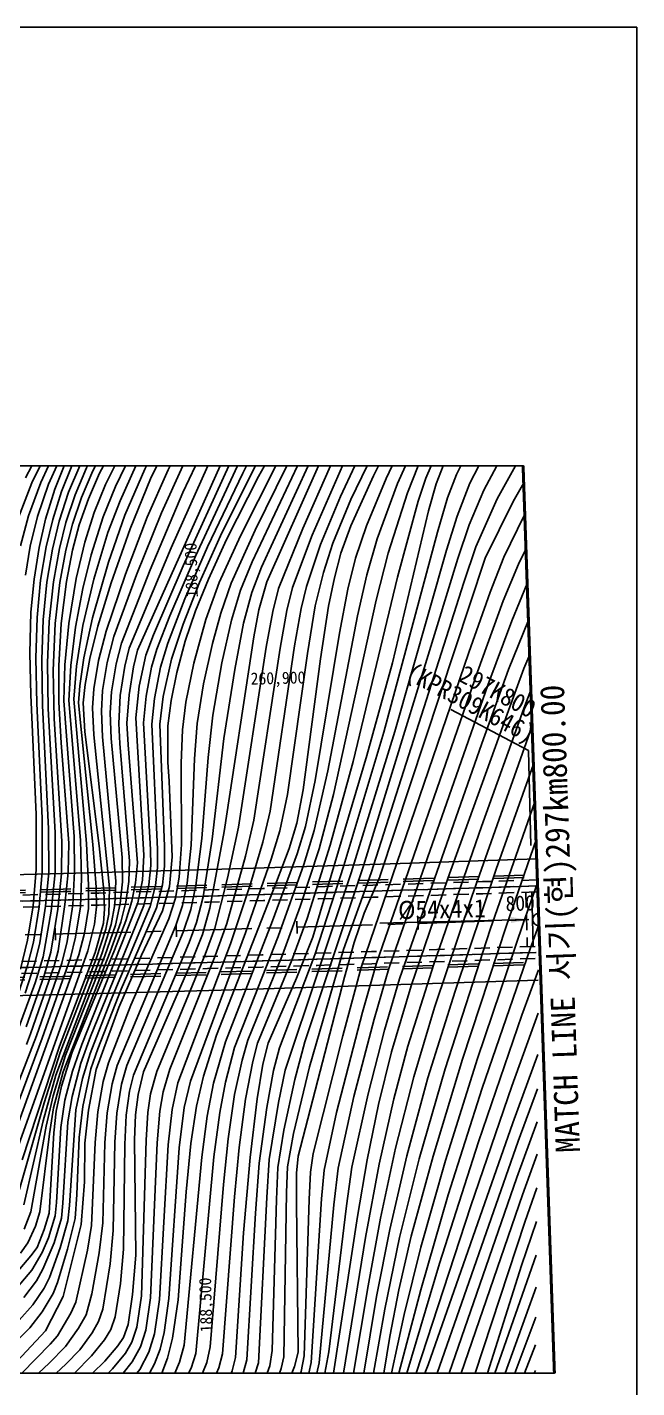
# Model space of a CAD drawing. Header units: millimetres. Extents: x 14950 to 15746, y 1103 to 1809.
# Drawn here: x 15645.1 to 15745.9, y 1394.2 to 1619.1 of the extents above; entities that cross this region are included whole.
import ezdxf
from ezdxf.enums import TextEntityAlignment as Align
from ezdxf.xclip import XClip

# ---------------------------------------------------------------- set-up
doc = ezdxf.new("R2010")
doc.units = ezdxf.units.MM
doc.header["$LTSCALE"] = 10
doc.header["$MEASUREMENT"] = 0
doc.header["$XCLIPFRAME"] = 2
for name, pattern in [('A-CENTR01', [2, 1.25, -0.25, 0.25, -0.25]), ('CENTER', [2, 1.25, -0.25, 0.25, -0.25]), ('DASHED', [0.75, 0.5, -0.25]), ('HIDDEN', [0.375, 0.25, -0.125])]:
    doc.linetypes.add(name, pattern=pattern)
for name, color, linetype in [('TN-MACL', 6, 'A-CENTR01'), ('TZ-BASE', 253, 'Continuous'), ('TZ-CABL', 4, 'Continuous')]:
    doc.layers.add(name, color=color, linetype=linetype)
doc.layers.add('TX-PAPR', color=2, linetype='Continuous', plot=False)
doc.styles.add('GR', font='GulimChe.ttf')
doc.styles.add('HANA', font='GulimChe.ttf')
doc.styles.get("Standard").update_dxf_attribs({"font": 'GulimChe.ttf'})
doc.styles.add('굴림체', font='GulimChe.ttf')
doc.linetypes.add('ZIGZAG', pattern='A,0.0001,-0.2,[131,ltypeshp.shx,S=0.2,R=0,X=-0.2,Y=0],-0.4,[131,ltypeshp.shx,S=0.2,R=180,X=0.2,Y=0],-0.2', length=0.8001)
doc.dimstyles.get("Standard").update_dxf_attribs({"dimtxt": 0.18, "dimasz": 0.18, "dimexe": 0.18, "dimexo": 0.0625, "dimgap": 0.09, "dimtad": 0, "dimtih": 1, "dimtoh": 1, "dimdec": 4, "dimzin": 0, "dimdsep": 46, "dimtxsty": 'Standard', "dimcen": 0.09, "dimadec": 0, "dimazin": 0, "dimtfac": 1, "dimtdec": 4, "dimtofl": 0, "dimtmove": 0, "dimatfit": 3, "dimfxl": 0, "dimtolj": 1, "dimtzin": 0, "dimarcsym": 0})

# ---------------------------------------------------------------- blocks, each defined once
blk = doc.blocks.new('JD-DGDG5SGS')
at = {"layer": 'TZ-BASE'}
for p, q in [((614.95, 72.98, 110.1), (620.71, 84.06, 110.1)), ((638.55, 74.34, 125.1), (643.12, 83.5, 125.1)), ((656.88, 85.42, 132.1), (650.9, 73.77, 132.1)), ((658.52, 85.39, 133.1), (652.93, 74.9, 133.1)), ((659.69, 84.55, 134.1), (653.51, 73.23, 134.1)), ((672.52, 73.32, 144.1), (678.02, 84.25, 144.1)), ((638.45, 81.74, 123.1), (634.68, 74.41, 123.1)), ((674.6, 72.88, 145.1), (679.34, 82.66, 145.1)), ((616.02, 72.14, 111.1), (619.49, 79.32, 111.1)), ((617.48, 72.23, 112.1), (620.62, 78.95, 112.1)), ((625.05, 74.63, 117.1), (627.81, 80.09, 117.1)), ((626.12, 74.14, 118.1), (628.96, 79.68, 118.1)), ((627.22, 73.75, 119.1), (629.99, 79.07, 119.1)), ((633.51, 44.49, 129.1), (649.35, 79.84, 129.1)), ((639.2, 80.08, 124.1), (635.63, 72.8, 124.1)), ((641.01, 70.56, 127.1), (645.76, 80.71, 127.1)), ((652.93, 64.35, 136.1), (660.29, 79.23, 136.1)), ((667.06, 69.91, 142.1), (671.37, 79.11, 142.1)), ((668.8, 69.43, 143.1), (673.84, 79.99, 143.1)), ((676.48, 72.04, 146.1), (679.89, 79.53, 146.1)), ((618.78, 71.97, 113.1), (621.48, 78.03, 113.1)), ((630.96, 77.51, 120.1), (628.21, 71.91, 120.1)), ((632.48, 77.03, 121.1), (629.84, 71.55, 121.1)), ((637.47, 67.22, 126.1), (641.92, 77.05, 126.1)), ((639.06, 61.4, 128.1), (646.18, 77.31, 128.1)), ((649.37, 76.65, 130.1), (641.06, 58.44, 130.1)), ((650.52, 63.4, 135.1), (657.88, 77.95, 135.1)), ((652.44, 59.13, 137.1), (660.7, 76.55, 137.1)), ((654.86, 55.83, 139.1), (664.95, 78.36, 139.1)), ((660.82, 64.62, 140.1), (666.12, 76.57, 140.1)), ((681.17, 72.95, 148.1), (683.35, 77.98, 148.1)), ((686.27, 73.57, 150.1), (688.75, 78.54, 150.1)), ((688.46, 72.09, 151.1), (691.23, 77.52, 151.1)), ((690.8, 70.97, 152.1), (694.35, 77.62, 152.1)), ((692.98, 69.52, 153.1), (697.66, 78.03, 153.1)), ((695.64, 69.09, 154.1), (700.26, 77.23, 154.1)), ((619.81, 71.1, 114.1), (621.73, 75.9, 114.1)), ((620.93, 70.76, 115.1), (622.88, 75.56, 115.1)), ((622.1, 70.6, 116.1), (624.07, 75.31, 116.1)), ((623.17, 70.19, 117.1), (625.05, 74.63, 117.1)), ((633.53, 75.64, 122.1), (630.6, 69.18, 122.1)), ((634.68, 74.41, 123.1), (631.4, 66.8, 123.1)), ((635.11, 66.47, 125.1), (638.55, 74.34, 125.1)), ((650.06, 75.02, 131.1), (643.06, 60.02, 131.1)), ((652.93, 74.9, 133.1), (647.23, 63.39, 133.1)), ((654, 58.25, 138.1), (662.35, 76.38, 138.1)), ((662.37, 63.54, 141.1), (667.39, 75.02, 141.1)), ((678.15, 70.53, 147.1), (680.21, 75.72, 147.1)), ((682.88, 72.01, 149.1), (684.3, 75.7, 149.1)), ((613.83, 66.44, 111.1), (616.02, 72.14, 111.1)), ((615.45, 66.7, 112.1), (617.48, 72.23, 112.1)), ((616.94, 66.62, 113.1), (618.78, 71.97, 113.1)), ((624.23, 69.74, 118.1), (626.12, 74.14, 118.1)), ((625.36, 69.51, 119.1), (627.22, 73.75, 119.1)), ((635.63, 72.8, 124.1), (632.26, 64.54, 124.1)), ((650.9, 73.77, 132.1), (645.07, 61.58, 132.1)), ((653.51, 73.23, 134.1), (648.2, 62.79, 134.1)), ((668.76, 65.04, 144.1), (672.52, 73.32, 144.1)), ((671.39, 65.07, 145.1), (674.6, 72.88, 145.1)), ((673.13, 62.9, 146.1), (676.48, 72.04, 146.1)), ((679.91, 69.13, 148.1), (681.17, 72.95, 148.1)), ((681.65, 67.52, 149.1), (682.88, 72.01, 149.1)), ((684.79, 69.66, 150.1), (686.27, 73.57, 150.1)), ((686.36, 66.68, 151.1), (688.46, 72.09, 151.1)), ((697.46, 66.79, 155.1), (700.42, 72.12, 155.1)), ((618.29, 66.14, 114.1), (619.81, 71.1, 114.1)), ((619.47, 66.13, 115.1), (620.93, 70.76, 115.1)), ((620.55, 65.82, 116.1), (622.1, 70.6, 116.1)), ((621.66, 65.63, 117.1), (623.17, 70.19, 117.1)), ((622.74, 65.32, 118.1), (624.23, 69.74, 118.1)), ((628.21, 71.91, 120.1), (626.32, 67.29, 120.1)), ((629.84, 71.55, 121.1), (627.8, 66.57, 121.1)), ((635.56, 57.79, 127.1), (641.01, 70.56, 127.1)), ((663.77, 61.99, 142.1), (667.06, 69.91, 142.1)), ((674.95, 60.54, 147.1), (678.15, 70.53, 147.1)), ((688.36, 65.2, 152.1), (690.8, 70.97, 152.1)), ((623.87, 65.25, 119.1), (625.36, 69.51, 119.1)), ((630.6, 69.18, 122.1), (628.61, 63.96, 122.1)), ((665.81, 62.19, 143.1), (668.8, 69.43, 143.1)), ((675.69, 42.41, 149.1), (681.65, 67.52, 149.1)), ((676.48, 56.58, 148.1), (679.91, 69.13, 148.1)), ((683.13, 63.99, 150.1), (684.79, 69.66, 150.1)), ((689.46, 61.57, 153.1), (692.98, 69.52, 153.1)), ((690.97, 59.72, 154.1), (695.64, 69.09, 154.1)), ((614.16, 61.77, 112.1), (615.45, 66.7, 112.1)), ((615.72, 61.7, 113.1), (616.94, 66.62, 113.1)), ((617.23, 61.49, 114.1), (618.29, 66.14, 114.1)), ((618.39, 61.59, 115.1), (619.47, 66.13, 115.1)), ((619.44, 61.23, 116.1), (620.55, 65.82, 116.1)), ((620.59, 61.33, 117.1), (621.66, 65.63, 117.1)), ((621.65, 61.04, 118.1), (622.74, 65.32, 118.1)), ((622.76, 61.05, 119.1), (623.87, 65.25, 119.1)), ((626.32, 67.29, 120.1), (624.76, 62.35, 120.1)), ((627.8, 66.57, 121.1), (625.81, 60.27, 121.1)), ((631.4, 66.8, 123.1), (628.67, 59.04, 123.1)), ((631.5, 57.08, 125.1), (635.11, 66.47, 125.1)), ((633.33, 56.97, 126.1), (637.47, 67.22, 126.1)), ((684.61, 61.01, 151.1), (686.36, 66.68, 151.1)), ((694.11, 59.86, 155.1), (697.46, 66.79, 155.1)), ((696.49, 58.74, 156.1), (700.2, 66.35, 156.1)), ((628.61, 63.96, 122.1), (626.28, 56.25, 122.1)), ((632.26, 64.54, 124.1), (629.12, 55.66, 124.1)), ((647.23, 63.39, 133.1), (643.74, 55.7, 133.1)), ((647.01, 55.67, 135.1), (650.52, 63.4, 135.1)), ((648.99, 55.6, 136.1), (652.93, 64.35, 136.1)), ((656.82, 54.7, 140.1), (660.82, 64.62, 140.1)), ((659.14, 54.89, 141.1), (662.37, 63.54, 141.1)), ((667.13, 60.53, 144.1), (668.76, 65.04, 144.1)), ((669.56, 59.73, 145.1), (671.39, 65.07, 145.1)), ((674.25, 30.97, 150.1), (683.13, 63.99, 150.1)), ((686.49, 59.65, 152.1), (688.36, 65.2, 152.1)), ((614.96, 56.92, 113.1), (615.72, 61.7, 113.1)), ((616.39, 56.24, 114.1), (617.23, 61.49, 114.1)), ((617.47, 56.06, 115.1), (618.39, 61.59, 115.1)), ((618.51, 55.77, 116.1), (619.44, 61.23, 116.1)), ((619.6, 55.83, 117.1), (620.59, 61.33, 117.1)), ((620.66, 55.69, 118.1), (621.65, 61.04, 118.1)), ((621.75, 55.86, 119.1), (622.76, 61.05, 119.1)), ((624.76, 62.35, 120.1), (623.32, 56.33, 120.1)), ((632.12, 44.84, 128.1), (639.06, 61.4, 128.1)), ((645.07, 61.58, 132.1), (641.32, 53, 132.1)), ((648.2, 62.79, 134.1), (645.21, 56.27, 134.1)), ((661.42, 55.01, 142.1), (663.77, 61.99, 142.1)), ((664.26, 57.32, 143.1), (665.81, 62.19, 143.1)), ((671.4, 56.95, 146.1), (673.13, 62.9, 146.1)), ((676.06, 31.04, 151.1), (684.61, 61.01, 151.1)), ((687.49, 55.72, 153.1), (689.46, 61.57, 153.1)), ((625.81, 60.27, 121.1), (624.43, 54.69, 121.1)), ((628.67, 59.04, 123.1), (626.04, 49.86, 123.1)), ((643.06, 60.02, 131.1), (638.84, 50.17, 131.1)), ((650.55, 54.4, 137.1), (652.44, 59.13, 137.1)), ((666.05, 56.49, 144.1), (667.13, 60.53, 144.1)), ((668.26, 54.61, 145.1), (669.56, 59.73, 145.1)), ((670.87, 8.84, 152.1), (686.49, 59.65, 152.1)), ((672.99, 52.76, 147.1), (674.95, 60.54, 147.1)), ((673.59, 7.11, 154.1), (690.97, 59.72, 154.1)), ((691.81, 54.1, 155.1), (694.11, 59.86, 155.1)), ((693.99, 52.69, 156.1), (696.49, 58.74, 156.1)), ((615.87, 50.81, 114.1), (616.39, 56.24, 114.1)), ((623.32, 56.33, 120.1), (622.11, 48.92, 120.1)), ((626.28, 56.25, 122.1), (624.47, 48.56, 122.1)), ((628.29, 47.64, 125.1), (631.5, 57.08, 125.1)), ((629.6, 46.78, 126.1), (633.33, 56.97, 126.1)), ((630.82, 45.65, 127.1), (635.56, 57.79, 127.1)), ((641.06, 58.44, 130.1), (636.13, 47.03, 130.1)), ((645.21, 56.27, 134.1), (643.09, 50.99, 134.1)), ((652.42, 54.06, 138.1), (654, 58.25, 138.1)), ((662.9, 51.81, 143.1), (664.26, 57.32, 143.1)), ((665.11, 51.79, 144.1), (666.05, 56.49, 144.1)), ((669.15, 26.12, 148.1), (676.48, 56.58, 148.1)), ((669.9, 50.19, 146.1), (671.4, 56.95, 146.1)), ((616.88, 49.91, 115.1), (617.47, 56.06, 115.1)), ((617.89, 49.54, 116.1), (618.51, 55.77, 116.1)), ((618.9, 49.27, 117.1), (619.6, 55.83, 117.1)), ((619.9, 48.91, 118.1), (620.66, 55.69, 118.1)), ((620.89, 48.91, 119.1), (621.75, 55.86, 119.1)), ((624.43, 54.69, 121.1), (623.22, 48.32, 121.1)), ((629.12, 55.66, 124.1), (626.91, 48.48, 124.1)), ((643.74, 55.7, 133.1), (641.03, 48.79, 133.1)), ((644.82, 49.6, 135.1), (647.01, 55.67, 135.1)), ((647.27, 50.61, 136.1), (648.99, 55.6, 136.1)), ((649.06, 49.46, 137.1), (650.55, 54.4, 137.1)), ((651.05, 48.95, 138.1), (652.42, 54.06, 138.1)), ((653.55, 51.19, 139.1), (654.86, 55.83, 139.1)), ((655.87, 50.92, 140.1), (656.82, 54.7, 140.1)), ((658.19, 51.04, 141.1), (659.14, 54.89, 141.1)), ((660.56, 51.42, 142.1), (661.42, 55.01, 142.1)), ((666.88, 47.3, 145.1), (668.26, 54.61, 145.1)), ((672.13, 7.7, 153.1), (687.49, 55.72, 153.1)), ((688.32, 44.12, 155.1), (691.81, 54.1, 155.1)), ((695.39, 49.35, 157.1), (698.23, 56.21, 157.1)), ((641.32, 53, 132.1), (638.51, 45.64, 132.1)), ((661.59, 43.94, 143.1), (662.9, 51.81, 143.1)), ((663.77, 43.09, 144.1), (665.11, 51.79, 144.1)), ((665.92, 20.63, 147.1), (672.99, 52.76, 147.1)), ((689.71, 40.91, 156.1), (693.99, 52.69, 156.1)), ((615.67, 44.04, 114.1), (615.87, 50.81, 114.1)), ((616.68, 43.19, 115.1), (616.88, 49.91, 115.1)), ((617.65, 42.96, 116.1), (617.89, 49.54, 116.1)), ((626.04, 49.86, 123.1), (624.61, 43.23, 123.1)), ((638.84, 50.17, 131.1), (636.69, 44.66, 131.1)), ((643.09, 50.99, 134.1), (641.4, 45.98, 134.1)), ((642.8, 42.38, 135.1), (644.82, 49.6, 135.1)), ((645.9, 45.6, 136.1), (647.27, 50.61, 136.1)), ((652.71, 46.73, 139.1), (653.55, 51.19, 139.1)), ((654.77, 44.99, 140.1), (655.87, 50.92, 140.1)), ((657.07, 44.82, 141.1), (658.19, 51.04, 141.1)), ((659.46, 45.24, 142.1), (660.56, 51.42, 142.1)), ((664.99, 24.56, 146.1), (669.9, 50.19, 146.1)), ((694.86, 41.31, 158.1), (698.82, 51.11, 158.1)), ((618.61, 42.42, 117.1), (618.9, 49.27, 117.1)), ((619.56, 41.14, 118.1), (619.9, 48.91, 118.1)), ((620.5, 41.94, 119.1), (620.89, 48.91, 119.1)), ((622.11, 48.92, 120.1), (621.48, 42.11, 120.1)), ((623.22, 48.32, 121.1), (622.44, 41.99, 121.1)), ((624.47, 48.56, 122.1), (623.4, 41.87, 122.1)), ((626.91, 48.48, 124.1), (625.58, 43.15, 124.1)), ((627.04, 42.8, 125.1), (628.29, 47.64, 125.1)), ((641.03, 48.79, 133.1), (639.12, 43.01, 133.1)), ((647.46, 42.4, 137.1), (649.06, 49.46, 137.1)), ((649.57, 41.33, 138.1), (651.05, 48.95, 138.1)), ((662.87, 22.99, 145.1), (666.88, 47.3, 145.1)), ((691.43, 38.75, 157.1), (695.39, 49.35, 157.1)), ((697.4, 41.49, 159.1), (700.23, 48.19, 159.1)), ((628.48, 42.49, 126.1), (629.6, 46.78, 126.1)), ((629.94, 42.27, 127.1), (630.82, 45.65, 127.1)), ((636.13, 47.03, 130.1), (634.85, 43.7, 130.1)), ((638.51, 45.64, 132.1), (637.28, 41.71, 132.1)), ((641.4, 45.98, 134.1), (640, 40.8, 134.1)), ((644.42, 38.96, 136.1), (645.9, 45.6, 136.1)), ((647.8, 14.55, 139.1), (652.71, 46.73, 139.1)), ((650.2, 15.28, 140.1), (654.77, 44.99, 140.1)), ((655.42, 17.91, 142.1), (659.46, 45.24, 142.1)), ((615.85, 37.14, 114.1), (615.67, 44.04, 114.1)), ((616.84, 35.71, 115.1), (616.68, 43.19, 115.1)), ((617.78, 35.37, 116.1), (617.65, 42.96, 116.1)), ((624.61, 43.23, 123.1), (623.95, 38.63, 123.1)), ((625.58, 43.15, 124.1), (624.81, 38.84, 124.1)), ((626.25, 38.13, 125.1), (627.04, 42.8, 125.1)), ((631.37, 41.87, 128.1), (632.12, 44.84, 128.1)), ((632.84, 41.74, 129.1), (633.51, 44.49, 129.1)), ((634.85, 43.7, 130.1), (633.78, 38.55, 130.1)), ((636.69, 44.66, 131.1), (635.8, 41.72, 131.1)), ((639.12, 43.01, 133.1), (637.76, 36.86, 133.1)), ((652.75, 16.39, 141.1), (657.07, 44.82, 141.1)), ((658.29, 20.64, 143.1), (661.59, 43.94, 143.1)), ((660.92, 21.41, 144.1), (663.77, 43.09, 144.1)), ((670.47, -7.94, 155.1), (688.32, 44.12, 155.1)), ((618.72, 34.84, 117.1), (618.61, 42.42, 117.1)), ((619.73, 33.23, 118.1), (619.56, 41.14, 118.1)), ((620.5, 35.94, 119.1), (620.5, 41.94, 119.1)), ((621.48, 42.11, 120.1), (621.32, 36.13, 120.1)), ((622.44, 41.99, 121.1), (622.13, 36.18, 121.1)), ((623.4, 41.87, 122.1), (622.95, 36.39, 122.1)), ((627.72, 37.85, 126.1), (628.48, 42.49, 126.1)), ((629.19, 37.63, 127.1), (629.94, 42.27, 127.1)), ((630.63, 37.04, 128.1), (631.37, 41.87, 128.1)), ((632.13, 37.14, 129.1), (632.84, 41.74, 129.1)), ((635.8, 41.72, 131.1), (634.93, 36.9, 131.1)), ((637.28, 41.71, 132.1), (636.29, 36.54, 132.1)), ((640, 40.8, 134.1), (639.05, 36.21, 134.1)), ((641.47, 35.92, 135.1), (642.8, 42.38, 135.1)), ((645.94, 33.74, 137.1), (647.46, 42.4, 137.1)), ((647.79, 29.89, 138.1), (649.57, 41.33, 138.1)), ((671.44, 27.1, 149.1), (675.69, 42.41, 149.1)), ((673, -7.21, 156.1), (689.71, 40.91, 156.1)), ((690.44, 29.07, 158.1), (694.86, 41.31, 158.1)), ((694.61, 33.93, 159.1), (697.4, 41.49, 159.1)), ((697.39, 34.85, 160.1), (700.19, 42.12, 160.1)), ((623.95, 38.63, 123.1), (623.74, 35.78, 123.1)), ((624.81, 38.84, 124.1), (624.53, 35.83, 124.1)), ((633.78, 38.55, 130.1), (633.2, 33.32, 130.1)), ((643.38, 32.41, 136.1), (644.42, 38.96, 136.1)), ((675.04, -8.13, 157.1), (691.43, 38.75, 157.1)), ((616.73, 17.36, 114.1), (615.85, 37.14, 114.1)), ((621.32, 36.13, 120.1), (623.01, 13.71, 120.1)), ((622.13, 36.18, 121.1), (624.04, 13.12, 121.1)), ((622.95, 36.39, 122.1), (625.08, 12.56, 122.1)), ((626.07, 35, 125.1), (626.25, 38.13, 125.1)), ((627.53, 34.41, 126.1), (627.72, 37.85, 126.1)), ((628.98, 34.16, 127.1), (629.19, 37.63, 127.1)), ((630.38, 32.38, 128.1), (630.63, 37.04, 128.1)), ((631.75, 32.46, 129.1), (632.13, 37.14, 129.1)), ((634.93, 36.9, 131.1), (634.51, 32.51, 131.1)), ((636.29, 36.54, 132.1), (635.85, 32.29, 132.1)), ((637.76, 36.86, 133.1), (637.21, 32.26, 133.1)), ((639.05, 36.21, 134.1), (638.53, 32, 134.1)), ((617.7, 16.74, 115.1), (616.84, 35.71, 115.1)), ((618.79, 14.96, 116.1), (617.78, 35.37, 116.1)), ((619.86, 14.38, 117.1), (618.72, 34.84, 117.1)), ((620.86, 29.17, 119.1), (620.5, 35.94, 119.1)), ((623.74, 35.78, 123.1), (626.1, 12.39, 123.1)), ((624.53, 35.83, 124.1), (624.79, 31.03, 124.1)), ((626.27, 30.49, 125.1), (626.07, 35, 125.1)), ((627.7, 30.19, 126.1), (627.53, 34.41, 126.1)), ((629.11, 29.93, 127.1), (628.98, 34.16, 127.1)), ((640.93, 31.32, 135.1), (641.47, 35.92, 135.1)), ((645.16, 26.77, 137.1), (645.94, 33.74, 137.1)), ((684.84, 6.79, 159.1), (694.61, 33.93, 159.1)), ((690.39, 15.39, 160.1), (697.39, 34.85, 160.1)), ((698.45, 31.05, 161.1), (700.14, 35.53, 161.1)), ((620.96, 12.9, 118.1), (619.73, 33.23, 118.1)), ((630.57, 29.1, 128.1), (630.38, 32.38, 128.1)), ((631.93, 28.86, 129.1), (631.75, 32.46, 129.1)), ((633.2, 33.32, 130.1), (634.52, 10.61, 130.1)), ((634.51, 32.51, 131.1), (635.63, 11.53, 131.1)), ((635.85, 32.29, 132.1), (636.79, 11.58, 132.1)), ((637.21, 32.26, 133.1), (637.93, 12.08, 133.1)), ((638.53, 32, 134.1), (638.53, 26, 134.1)), ((642.93, 26.56, 136.1), (643.38, 32.41, 136.1)), ((624.79, 31.03, 124.1), (627.14, 12.16, 124.1)), ((628.88, 5.23, 125.1), (626.27, 30.49, 125.1)), ((629.93, 6.34, 126.1), (627.7, 30.19, 126.1)), ((630.95, 10.25, 127.1), (629.11, 29.93, 127.1)), ((640.73, 25.86, 135.1), (640.93, 31.32, 135.1)), ((645.85, 13.29, 138.1), (647.79, 29.89, 138.1)), ((667.63, 8.92, 150.1), (674.25, 30.97, 150.1)), ((668.86, 7.73, 151.1), (676.06, 31.04, 151.1)), ((688.78, 3.82, 161.1), (698.45, 31.05, 161.1)), ((622.12, 12.59, 119.1), (620.86, 29.17, 119.1)), ((632.18, 9.65, 128.1), (630.57, 29.1, 128.1)), ((633.47, 9.38, 129.1), (631.93, 28.86, 129.1)), ((662.48, -2.9, 149.1), (671.44, 27.1, 149.1)), ((676.83, -9.82, 158.1), (690.44, 29.07, 158.1)), ((692.82, 8.32, 162.1), (700.09, 28.78, 162.1)), ((638.53, 26, 134.1), (638.75, 22.87, 134.1)), ((640.75, 12.38, 135.1), (640.73, 25.86, 135.1)), ((642.39, 12.27, 136.1), (642.93, 26.56, 136.1)), ((644.15, 13.37, 137.1), (645.16, 26.77, 137.1)), ((665.35, 12.26, 148.1), (669.15, 26.12, 148.1)), ((638.75, 22.87, 134.1), (639.2, 10.36, 134.1)), ((661.26, 15.34, 145.1), (662.87, 22.99, 145.1)), ((662.74, 14.71, 146.1), (664.99, 24.56, 146.1)), ((657.06, 14.63, 143.1), (658.29, 20.64, 143.1)), ((659.87, 15.92, 144.1), (660.92, 21.41, 144.1)), ((663.52, 11.69, 147.1), (665.92, 20.63, 147.1)), ((691.85, -1.68, 163.1), (700.04, 21.82, 163.1)), ((616.71, 8.27, 114.1), (616.73, 17.36, 114.1)), ((617.74, 7.88, 115.1), (617.7, 16.74, 115.1)), ((651.34, 10.47, 141.1), (652.75, 16.39, 141.1)), ((654.22, 12.8, 142.1), (655.42, 17.91, 142.1)), ((658.56, 11.73, 144.1), (659.87, 15.92, 144.1)), ((618.8, 7.75, 116.1), (618.79, 14.96, 116.1)), ((619.86, 7.75, 117.1), (619.86, 14.38, 117.1)), ((623.01, 13.71, 120.1), (623.09, 7.95, 120.1)), ((645.47, 1.84, 139.1), (647.8, 14.55, 139.1)), ((648.36, 6.81, 140.1), (650.2, 15.28, 140.1)), ((655.62, 9.97, 143.1), (657.06, 14.63, 143.1)), ((659.89, 10.84, 145.1), (661.26, 15.34, 145.1)), ((660.98, 9.06, 146.1), (662.74, 14.71, 146.1)), ((682.51, -7.37, 160.1), (690.39, 15.39, 160.1)), ((694.53, -0.98, 164.1), (699.98, 14.79, 164.1)), ((620.91, 7.55, 118.1), (620.96, 12.9, 118.1)), ((622.01, 7.75, 119.1), (622.12, 12.59, 119.1)), ((624.04, 13.12, 121.1), (624.22, 6.8, 121.1)), ((625.08, 12.56, 122.1), (625.41, 5.69, 122.1)), ((626.1, 12.39, 123.1), (626.63, 5.33, 123.1)), ((627.14, 12.16, 124.1), (627.91, 4.81, 124.1)), ((635.63, 11.53, 131.1), (635.67, 8.9, 131.1)), ((636.79, 11.58, 132.1), (636.78, 8.59, 132.1)), ((637.93, 12.08, 133.1), (637.93, 8.79, 133.1)), ((640.37, 7.01, 135.1), (640.75, 12.38, 135.1)), ((641.73, 6.01, 136.1), (642.39, 12.27, 136.1)), ((643.16, 5.59, 137.1), (644.15, 13.37, 137.1)), ((644.33, 3.75, 138.1), (645.85, 13.29, 138.1)), ((652.17, 5.89, 142.1), (654.22, 12.8, 142.1)), ((656.46, 6.21, 144.1), (658.56, 11.73, 144.1)), ((660.39, 2.13, 147.1), (663.52, 11.69, 147.1)), ((661.54, 0.14, 148.1), (665.35, 12.26, 148.1)), ((631.01, 6.23, 127.1), (630.95, 10.25, 127.1)), ((632.08, 6.29, 128.1), (632.18, 9.65, 128.1)), ((633.17, 6.04, 129.1), (633.47, 9.38, 129.1)), ((634.52, 10.61, 130.1), (634.34, 6.5, 130.1)), ((639.2, 10.36, 134.1), (638.78, 5.45, 134.1)), ((648.26, -0.67, 141.1), (651.34, 10.47, 141.1)), ((651.34, -2.23, 143.1), (655.62, 9.97, 143.1)), ((655.84, -0.21, 145.1), (659.89, 10.84, 145.1)), ((656.74, -2.8, 146.1), (660.98, 9.06, 146.1)), ((616.21, 2.26, 114.1), (616.71, 8.27, 114.1)), ((617.21, 2.09, 115.1), (617.74, 7.88, 115.1)), ((618.28, 2.21, 116.1), (618.8, 7.75, 116.1)), ((619.21, 1.36, 117.1), (619.86, 7.75, 117.1)), ((620.31, 1.71, 118.1), (620.91, 7.55, 118.1)), ((621.48, 2.46, 119.1), (622.01, 7.75, 119.1)), ((623.09, 7.95, 120.1), (622.78, 2.42, 120.1)), ((624.22, 6.8, 121.1), (624.08, 2.1, 121.1)), ((635.67, 8.9, 131.1), (635.37, 5.74, 131.1)), ((636.78, 8.59, 132.1), (636.47, 5.59, 132.1)), ((637.93, 8.79, 133.1), (637.62, 5.7, 133.1)), ((639.75, 3.52, 135.1), (640.37, 7.01, 135.1)), ((646.26, -1.42, 140.1), (648.36, 6.81, 140.1)), ((657.92, -24.93, 151.1), (668.86, 7.73, 151.1)), ((661.19, -20.22, 152.1), (670.87, 8.84, 152.1)), ((662.85, -5.84, 150.1), (667.63, 8.92, 150.1)), ((667.58, -4.94, 153.1), (672.13, 7.7, 153.1)), ((670.98, 1.03, 154.1), (673.57, 7.06, 154.1)), ((673.57, 7.06, 154.1), (673.59, 7.11, 154.1)), ((678.76, -10.97, 159.1), (684.84, 6.79, 159.1)), ((686.01, -11.83, 162.1), (692.82, 8.32, 162.1)), ((625.41, 5.69, 122.1), (625.38, 1.82, 122.1)), ((626.63, 5.33, 123.1), (626.71, 2.07, 123.1)), ((627.91, 4.81, 124.1), (628.05, 1.73, 124.1)), ((628.74, 0.89, 125.1), (628.88, 5.23, 125.1)), ((629.74, 2.47, 126.1), (629.93, 6.34, 126.1)), ((630.64, 2.65, 127.1), (631.01, 6.23, 127.1)), ((631.58, 2.84, 128.1), (632.08, 6.29, 128.1)), ((632.56, 3.03, 129.1), (633.17, 6.04, 129.1)), ((634.34, 6.5, 130.1), (633.56, 2.75, 130.1)), ((635.37, 5.74, 131.1), (634.52, 2.3, 131.1)), ((636.47, 5.59, 132.1), (635.58, 2.16, 132.1)), ((637.62, 5.7, 133.1), (636.61, 1.91, 133.1)), ((638.78, 5.45, 134.1), (637.61, 1.43, 134.1)), ((640.96, 2.33, 136.1), (641.73, 6.01, 136.1)), ((642.32, 1.67, 137.1), (643.16, 5.59, 137.1)), ((646.57, -19.12, 144.1), (656.46, 6.21, 144.1)), ((648.89, -4.04, 142.1), (652.17, 5.89, 142.1)), ((697.27, -0.68, 165.1), (699.92, 6.75, 165.1)), ((615.29, -3.44, 114.1), (616.21, 2.26, 114.1)), ((620.36, -5.17, 119.1), (621.48, 2.46, 119.1)), ((622.78, 2.42, 120.1), (621.84, -3.66, 120.1)), ((633.56, 2.75, 130.1), (624.26, -20.66, 130.1)), ((634.52, 2.3, 131.1), (625.74, -19.36, 131.1)), ((629.16, -0.84, 126.1), (629.74, 2.47, 126.1)), ((629.85, -0.94, 127.1), (630.64, 2.65, 127.1)), ((630.74, -0.44, 128.1), (631.58, 2.84, 128.1)), ((631.58, -0.24, 129.1), (632.56, 3.03, 129.1)), ((638.65, 0.08, 135.1), (639.75, 3.52, 135.1)), ((639.85, -1, 136.1), (640.96, 2.33, 136.1)), ((643.26, -0.48, 138.1), (644.33, 3.75, 138.1)), ((682.64, -14.57, 161.1), (688.78, 3.82, 161.1)), ((616.29, -3.74, 115.1), (617.21, 2.09, 115.1)), ((617.34, -3.88, 116.1), (618.28, 2.21, 116.1)), ((617.89, -6.15, 117.1), (619.21, 1.36, 117.1)), ((619.18, -5.41, 118.1), (620.31, 1.71, 118.1)), ((624.08, 2.1, 121.1), (623.25, -2.94, 121.1)), ((625.38, 1.82, 122.1), (624.71, -2.25, 122.1)), ((626.71, 2.07, 123.1), (626.36, -0.75, 123.1)), ((628.05, 1.73, 124.1), (627.87, -0.6, 124.1)), ((628.25, -1.6, 125.1), (628.74, 0.89, 125.1)), ((635.58, 2.16, 132.1), (629.03, -13.51, 132.1)), ((636.61, 1.91, 133.1), (630.79, -11.53, 133.1)), ((632.37, -14.14, 135.1), (638.65, 0.08, 135.1)), ((637.61, 1.43, 134.1), (634.16, -5.92, 134.1)), ((641.05, -2.12, 137.1), (642.32, 1.67, 137.1)), ((644.26, -2.46, 139.1), (645.47, 1.84, 139.1)), ((657.47, -5.83, 147.1), (660.39, 2.13, 147.1)), ((659.01, -6.75, 148.1), (661.54, 0.14, 148.1)), ((669.32, -3.82, 154.1), (670.98, 1.03, 154.1)), ((679.85, 0.33, -215.9), (679.91, -1.67, -215.9)), ((699.84, 1, -215.9), (699.91, -1, -215.9)), ((619.88, -1.44, -215.9), (619.93, -3.43, -215.9)), ((626.36, -0.75, 123.1), (625.25, -5.21, 123.1)), ((627.87, -0.6, 124.1), (626.49, -5.45, 124.1)), ((626.65, -6.51, 125.1), (628.25, -1.6, 125.1)), ((627.58, -5.68, 126.1), (629.16, -0.84, 126.1)), ((628.07, -6.02, 127.1), (629.85, -0.94, 127.1)), ((628.96, -5.34, 128.1), (630.74, -0.44, 128.1)), ((629.71, -5.08, 129.1), (631.58, -0.24, 129.1)), ((630.13, -24.15, 136.1), (639.85, -1, 136.1)), ((631.75, -24.13, 137.1), (641.05, -2.12, 137.1)), ((639.87, -0.89, -215.9), (639.93, -2.89, -215.9)), ((642.01, -3.83, 138.1), (643.26, -0.48, 138.1)), ((642.24, -26.71, 143.1), (651.34, -2.23, 143.1)), ((644.67, -5.79, 140.1), (646.26, -1.42, 140.1)), ((646.35, -6.03, 141.1), (648.26, -0.67, 141.1)), ((648.04, -20.2, 145.1), (655.84, -0.21, 145.1)), ((659.86, -0.3, -215.9), (659.92, -2.3, -215.9)), ((684.37, -24.67, 163.1), (691.85, -1.68, 163.1)), ((687.27, -23.08, 164.1), (694.53, -0.98, 164.1)), ((689.74, -22.98, 165.1), (697.27, -0.68, 165.1)), ((698.43, -4.83, 166.1), (699.86, -0.9, 166.1)), ((614.12, -8.24, 114.1), (615.29, -3.44, 114.1)), ((615.32, -7.61, 115.1), (616.29, -3.74, 115.1)), ((616.51, -7.22, 116.1), (617.34, -3.88, 116.1)), ((621.84, -3.66, 120.1), (620.95, -7.2, 120.1)), ((623.25, -2.94, 121.1), (622.43, -6.33, 121.1)), ((624.71, -2.25, 122.1), (623.8, -5.86, 122.1)), ((632.83, -25.71, 138.1), (642.01, -3.83, 138.1)), ((640.15, -27.01, 142.1), (648.89, -4.04, 142.1)), ((642.68, -6.33, 139.1), (644.26, -2.46, 139.1)), ((649.55, -21.18, 146.1), (656.74, -2.8, 146.1)), ((659.79, -9.69, 149.1), (662.48, -2.9, 149.1)), ((667.73, -9.55, 154.1), (669.32, -3.82, 154.1)), ((623.8, -5.86, 122.1), (611.76, -39.31, 122.1)), ((625.25, -5.21, 123.1), (612.67, -40.6, 123.1)), ((616.56, -10.49, 117.1), (617.89, -6.15, 117.1)), ((622.43, -6.33, 121.1), (617.75, -19.64, 121.1)), ((618.04, -9.27, 118.1), (619.18, -5.41, 118.1)), ((619.69, -7.65, 119.1), (620.36, -5.17, 119.1)), ((620.01, -25.76, 126.1), (627.58, -5.68, 126.1)), ((626.49, -5.45, 124.1), (620.57, -20.95, 124.1)), ((620.72, -22.01, 125.1), (626.65, -6.51, 125.1)), ((621.2, -25.17, 128.1), (628.96, -5.34, 128.1)), ((621.57, -22.42, 127.1), (628.07, -6.02, 127.1)), ((622.71, -21.94, 129.1), (629.71, -5.08, 129.1)), ((634.16, -5.92, 134.1), (630.38, -14.54, 134.1)), ((634.5, -25.21, 139.1), (642.68, -6.33, 139.1)), ((636.69, -25.11, 140.1), (644.67, -5.79, 140.1)), ((638.85, -24.74, 141.1), (646.35, -6.03, 141.1)), ((651.73, -19.95, 147.1), (657.47, -5.83, 147.1)), ((656.99, -21.23, 150.1), (662.85, -5.84, 150.1)), ((661.94, -24.36, 153.1), (667.58, -4.94, 153.1)), ((690.5, -27.91, 166.1), (698.43, -4.83, 166.1)), ((613.64, -12.65, 115.1), (615.32, -7.61, 115.1)), ((614.89, -12.2, 116.1), (616.51, -7.22, 116.1)), ((615.82, -18.91, 119.1), (619.69, -7.65, 119.1)), ((620.95, -7.2, 120.1), (616.8, -19.21, 120.1)), ((653.36, -20.45, 148.1), (659.01, -6.75, 148.1)), ((667.43, -19.25, 155.1), (670.47, -7.94, 155.1)), ((670.71, -15.31, 156.1), (673, -7.21, 156.1)), ((672.62, -16.49, 157.1), (675.04, -8.13, 157.1)), ((678.21, -20.96, 160.1), (682.51, -7.37, 160.1)), ((697.08, -15.83, 167.1), (699.81, -8.34, 167.1)), ((613.49, -18.89, 117.1), (616.56, -10.49, 117.1)), ((615.09, -17.74, 118.1), (618.04, -9.27, 118.1)), ((655.1, -20.44, 149.1), (659.79, -9.69, 149.1)), ((660.05, -39.1, 154.1), (667.73, -9.55, 154.1)), ((674.35, -18.31, 158.1), (676.83, -9.82, 158.1)), ((675.51, -21.87, 159.1), (678.76, -10.97, 159.1)), ((630.79, -11.53, 133.1), (626.91, -21.4, 133.1)), ((681.53, -26.18, 162.1), (686.01, -11.83, 162.1)), ((629.03, -13.51, 132.1), (625.64, -22.18, 132.1)), ((630.38, -14.54, 134.1), (626.64, -24.79, 134.1)), ((628.67, -23.7, 135.1), (632.37, -14.14, 135.1)), ((666.42, -31.92, 156.1), (670.71, -15.31, 156.1)), ((679.2, -25.99, 161.1), (682.64, -14.57, 161.1)), ((695.39, -27.53, 168.1), (699.75, -15.51, 168.1)), ((669.3, -29.24, 157.1), (672.62, -16.49, 157.1)), ((689.89, -36.78, 167.1), (697.08, -15.83, 167.1)), ((616.8, -19.21, 120.1), (608.39, -40.8, 120.1)), ((617.75, -19.64, 121.1), (610.23, -39.68, 121.1)), ((615.11, -20.67, 119.1), (615.82, -18.91, 119.1)), ((625.74, -19.36, 131.1), (624.1, -23.75, 131.1)), ((644.39, -25.92, 144.1), (646.57, -19.12, 144.1)), ((646.07, -27.08, 145.1), (648.04, -20.2, 145.1)), ((650.81, -23.25, 147.1), (651.73, -19.95, 147.1)), ((659.49, -26.45, 152.1), (661.19, -20.22, 152.1)), ((662.52, -38.67, 155.1), (667.43, -19.25, 155.1)), ((671.62, -28.8, 158.1), (674.35, -18.31, 158.1)), ((620.57, -20.95, 124.1), (614.39, -39.71, 124.1)), ((618.08, -30.31, 125.1), (620.72, -22.01, 125.1)), ((619.53, -29.16, 127.1), (621.57, -22.42, 127.1)), ((620.91, -27.58, 129.1), (622.71, -21.94, 129.1)), ((624.26, -20.66, 130.1), (622.72, -25.07, 130.1)), ((625.64, -22.18, 132.1), (624.38, -26.31, 132.1)), ((626.91, -21.4, 133.1), (625.77, -24.69, 133.1)), ((648.04, -26.91, 146.1), (649.55, -21.18, 146.1)), ((652.56, -23.48, 148.1), (653.36, -20.45, 148.1)), ((654.22, -23.91, 149.1), (655.1, -20.44, 149.1)), ((655.99, -24.97, 150.1), (656.99, -21.23, 150.1)), ((673.34, -30.58, 159.1), (675.51, -21.87, 159.1)), ((675.9, -29.67, 160.1), (678.21, -20.96, 160.1)), ((695.59, -33.59, 169.1), (699.7, -22.32, 169.1)), ((624.1, -23.75, 131.1), (622.66, -29.28, 131.1)), ((625.77, -24.69, 133.1), (624.43, -30.92, 133.1)), ((627.84, -26.76, 135.1), (628.67, -23.7, 135.1)), ((629.31, -27.18, 136.1), (630.13, -24.15, 136.1)), ((630.87, -27.22, 137.1), (631.75, -24.13, 137.1)), ((649.56, -28.94, 147.1), (650.81, -23.25, 147.1)), ((651.37, -29.68, 148.1), (652.56, -23.48, 148.1)), ((653.28, -29.65, 149.1), (654.22, -23.91, 149.1)), ((659.31, -35.38, 153.1), (661.94, -24.36, 153.1)), ((680.09, -39.54, 163.1), (684.37, -24.67, 163.1)), ((682.38, -39.1, 164.1), (687.27, -23.08, 164.1)), ((684.44, -39.82, 165.1), (689.74, -22.98, 165.1)), ((617.91, -33.27, 126.1), (620.01, -25.76, 126.1)), ((619.62, -31.13, 128.1), (621.2, -25.17, 128.1)), ((622.72, -25.07, 130.1), (621.48, -29.85, 130.1)), ((624.38, -26.31, 132.1), (623.29, -31.44, 132.1)), ((626.64, -24.79, 134.1), (625.36, -31.54, 134.1)), ((626.93, -31.81, 135.1), (627.84, -26.76, 135.1)), ((632.19, -28.4, 138.1), (632.83, -25.71, 138.1)), ((633.6, -28.92, 139.1), (634.5, -25.21, 139.1)), ((635.66, -28.82, 140.1), (636.69, -25.11, 140.1)), ((637.75, -28.51, 141.1), (638.85, -24.74, 141.1)), ((641.23, -31.06, 143.1), (642.24, -26.71, 143.1)), ((643.24, -30.87, 144.1), (644.39, -25.92, 144.1)), ((647.1, -31.92, 146.1), (648.04, -26.91, 146.1)), ((654.9, -31.08, 150.1), (655.99, -24.97, 150.1)), ((656.84, -30.23, 151.1), (657.92, -24.93, 151.1)), ((657.71, -34.84, 152.1), (659.49, -26.45, 152.1)), ((676.19, -37.78, 161.1), (679.2, -25.99, 161.1)), ((678.05, -39.05, 162.1), (681.53, -26.18, 162.1)), ((618.4, -34.19, 127.1), (619.53, -29.16, 127.1)), ((620.02, -31.69, 129.1), (620.91, -27.58, 129.1)), ((628.49, -31.95, 136.1), (629.31, -27.18, 136.1)), ((630.06, -32, 137.1), (630.87, -27.22, 137.1)), ((631.6, -32.36, 138.1), (632.19, -28.4, 138.1)), ((633.16, -32.3, 139.1), (633.6, -28.92, 139.1)), ((635.21, -31.9, 140.1), (635.66, -28.82, 140.1)), ((637.2, -31.66, 141.1), (637.75, -28.51, 141.1)), ((639.2, -31.39, 142.1), (640.15, -27.01, 142.1)), ((645.01, -32.53, 145.1), (646.07, -27.08, 145.1)), ((648.48, -36.24, 147.1), (649.56, -28.94, 147.1)), ((668.97, -40.95, 158.1), (671.62, -28.8, 158.1)), ((684.89, -45.53, 166.1), (690.5, -27.91, 166.1)), ((688.61, -47.31, 168.1), (695.39, -27.53, 168.1)), ((696.44, -36.66, 170.1), (699.66, -28.02, 170.1)), ((613.64, -45.72, 125.1), (618.08, -30.31, 125.1)), ((618.92, -35.45, 128.1), (619.62, -31.13, 128.1)), ((621.48, -29.85, 130.1), (620.8, -34.4, 130.1)), ((622.66, -29.28, 131.1), (621.96, -33.45, 131.1)), ((623.29, -31.44, 132.1), (622.23, -47.29, 132.1)), ((624.43, -30.92, 133.1), (623.82, -36.04, 133.1)), ((638.58, -37.25, 142.1), (639.2, -31.39, 142.1)), ((640.4, -37.76, 143.1), (641.23, -31.06, 143.1)), ((642.31, -37.01, 144.1), (643.24, -30.87, 144.1)), ((650.31, -37.68, 148.1), (651.37, -29.68, 148.1)), ((652.13, -39.36, 149.1), (653.28, -29.65, 149.1)), ((653.63, -40.29, 150.1), (654.9, -31.08, 150.1)), ((655.27, -39.67, 151.1), (656.84, -30.23, 151.1)), ((666.67, -41.09, 157.1), (669.3, -29.24, 157.1)), ((671.47, -39.74, 159.1), (673.34, -30.58, 159.1)), ((673.47, -40.42, 160.1), (675.9, -29.67, 160.1)), ((614.67, -47.18, 126.1), (617.91, -33.27, 126.1)), ((619.64, -35.27, 129.1), (620.02, -31.69, 129.1)), ((621.96, -33.45, 131.1), (621.16, -46.88, 131.1)), ((625.36, -31.54, 134.1), (624.77, -36.99, 134.1)), ((626.47, -36.85, 135.1), (626.93, -31.81, 135.1)), ((628.11, -36.91, 136.1), (628.49, -31.95, 136.1)), ((629.75, -36.79, 137.1), (630.06, -32, 137.1)), ((631.39, -37.2, 138.1), (631.6, -32.36, 138.1)), ((633.02, -36.44, 139.1), (633.16, -32.3, 139.1)), ((634.9, -36.49, 140.1), (635.21, -31.9, 140.1)), ((636.74, -36.94, 141.1), (637.2, -31.66, 141.1)), ((644.11, -39.28, 145.1), (645.01, -32.53, 145.1)), ((646.13, -39.21, 146.1), (647.1, -31.92, 146.1)), ((664.36, -41.43, 156.1), (666.42, -31.92, 156.1)), ((681.56, -73.61, 169.1), (695.59, -33.59, 169.1)), ((696.26, -42.64, 171.1), (699.62, -33.43, 171.1)), ((615.84, -48.34, 127.1), (618.4, -34.19, 127.1)), ((617.36, -48.31, 128.1), (618.92, -35.45, 128.1)), ((618.87, -48.57, 129.1), (619.64, -35.27, 129.1)), ((620.8, -34.4, 130.1), (620.07, -46.79, 130.1)), ((656.73, -40.97, 152.1), (657.71, -34.84, 152.1)), ((658.32, -40.87, 153.1), (659.31, -35.38, 153.1)), ((623.82, -36.04, 133.1), (623.45, -45.45, 133.1)), ((624.77, -36.99, 134.1), (624.74, -43.35, 134.1)), ((625.87, -50.59, 135.1), (626.47, -36.85, 135.1)), ((627.73, -50.16, 136.1), (628.11, -36.91, 136.1)), ((629.48, -51.42, 137.1), (629.75, -36.79, 137.1)), ((631.2, -54.52, 138.1), (631.39, -37.2, 138.1)), ((633.19, -55.48, 139.1), (633.02, -36.44, 139.1)), ((634.17, -62.18, 140.1), (634.9, -36.49, 140.1)), ((635.65, -62.52, 141.1), (636.74, -36.94, 141.1)), ((637.14, -62.82, 142.1), (638.58, -37.25, 142.1)), ((638.69, -62.62, 143.1), (640.4, -37.76, 143.1)), ((641.56, -45.01, 144.1), (642.31, -37.01, 144.1)), ((647.72, -43.83, 147.1), (648.48, -36.24, 147.1)), ((649.55, -45.84, 148.1), (650.31, -37.68, 148.1)), ((673.68, -49.38, 161.1), (676.19, -37.78, 161.1)), ((682.73, -75.98, 170.1), (696.44, -36.66, 170.1)), ((683.47, -56.87, 167.1), (689.89, -36.78, 167.1)), ((641.23, -70.38, 145.1), (644.11, -39.28, 145.1)), ((643.14, -71.72, 146.1), (646.13, -39.21, 146.1)), ((651.05, -51.78, 149.1), (652.13, -39.36, 149.1)), ((653.03, -48.57, 150.1), (653.63, -40.29, 150.1)), ((654.86, -45.96, 151.1), (655.27, -39.67, 151.1)), ((659.79, -41.94, 154.1), (660.05, -39.1, 154.1)), ((662.08, -41.76, 155.1), (662.52, -38.67, 155.1)), ((669.88, -49.08, 159.1), (671.47, -39.74, 159.1)), ((671.2, -52.57, 160.1), (673.47, -40.42, 160.1)), ((675.22, -51.24, 162.1), (678.05, -39.05, 162.1)), ((676.84, -52.54, 163.1), (680.09, -39.54, 163.1)), ((678.76, -52.36, 164.1), (682.38, -39.1, 164.1)), ((680.34, -54.15, 165.1), (684.44, -39.82, 165.1)), ((697.17, -45.52, 172.1), (699.58, -38.78, 172.1)), ((656.49, -46.26, 152.1), (656.73, -40.97, 152.1)), ((658.16, -45.12, 153.1), (658.32, -40.87, 153.1)), ((659.77, -46.86, 154.1), (659.79, -41.94, 154.1)), ((661.86, -46.28, 155.1), (662.08, -41.76, 155.1)), ((663.95, -46.18, 156.1), (664.36, -41.43, 156.1)), ((665.98, -47.14, 157.1), (666.67, -41.09, 157.1)), ((668.06, -47.31, 158.1), (668.97, -40.95, 158.1)), ((683.7, -78.82, 171.1), (696.26, -42.64, 171.1)), ((624.74, -43.35, 134.1), (624.19, -50.44, 134.1)), ((645.53, -70.65, 147.1), (647.72, -43.83, 147.1)), ((697.55, -50.01, 173.1), (699.54, -44.38, 173.1)), ((620.07, -46.79, 130.1), (619.87, -48.99, 130.1)), ((621.16, -46.88, 131.1), (620.93, -49.37, 131.1)), ((623.45, -45.45, 133.1), (623.16, -49.44, 133.1)), ((640.2, -62.86, 144.1), (641.56, -45.01, 144.1)), ((647.53, -71.79, 148.1), (649.55, -45.84, 148.1)), ((653.48, -73.27, 151.1), (654.86, -45.96, 151.1)), ((655.79, -71.22, 152.1), (656.49, -46.26, 152.1)), ((657.7, -72.28, 153.1), (658.16, -45.12, 153.1)), ((660.08, -71.5, 154.1), (659.77, -46.86, 154.1)), ((661.04, -72.15, 155.1), (661.86, -46.28, 155.1)), ((662.22, -73.22, 156.1), (663.95, -46.18, 156.1)), ((663.54, -73.28, 157.1), (665.98, -47.14, 157.1)), ((680.33, -61.22, 166.1), (684.89, -45.53, 166.1)), ((685.34, -79.97, 172.1), (697.17, -45.52, 172.1)), ((614.72, -51.2, 127.1), (615.84, -48.34, 127.1)), ((616.62, -50.69, 128.1), (617.36, -48.31, 128.1)), ((618.08, -51.22, 129.1), (618.87, -48.57, 129.1)), ((619.87, -48.99, 130.1), (618.76, -52.63, 130.1)), ((620.93, -49.37, 131.1), (619.73, -53.42, 131.1)), ((623.16, -49.44, 133.1), (621.92, -54.49, 133.1)), ((622.23, -47.29, 132.1), (621.99, -49.79, 132.1)), ((651.59, -72.79, 150.1), (653.03, -48.57, 150.1)), ((665.12, -71.47, 158.1), (668.06, -47.31, 158.1)), ((665.4, -78.47, 159.1), (669.88, -49.08, 159.1)), ((671.63, -60.54, 161.1), (673.68, -49.38, 161.1)), ((679.41, -75.51, 168.1), (688.61, -47.31, 168.1)), ((615.36, -53.47, 128.1), (616.62, -50.69, 128.1)), ((616.87, -54.21, 129.1), (618.08, -51.22, 129.1)), ((621.99, -49.79, 132.1), (620.71, -54.29, 132.1)), ((624.19, -50.44, 134.1), (621.22, -62.3, 134.1)), ((625.21, -54.66, 135.1), (625.87, -50.59, 135.1)), ((627.17, -55.09, 136.1), (627.73, -50.16, 136.1)), ((628.95, -56.94, 137.1), (629.48, -51.42, 137.1)), ((673.05, -62.33, 162.1), (675.22, -51.24, 162.1)), ((688.5, -77.5, 173.1), (697.55, -50.01, 173.1)), ((697.03, -57.21, 174.1), (699.49, -49.9, 174.1)), ((614.16, -55.17, 128.1), (615.36, -53.47, 128.1)), ((618.76, -52.63, 130.1), (617.72, -55.03, 130.1)), ((619.73, -53.42, 131.1), (617.86, -57.79, 131.1)), ((649.7, -72.38, 149.1), (651.05, -51.78, 149.1)), ((666.91, -79.07, 160.1), (671.2, -52.57, 160.1)), ((674.39, -64.42, 163.1), (676.84, -52.54, 163.1)), ((676.7, -61.22, 164.1), (678.76, -52.36, 164.1)), ((612.84, -59.15, 129.1), (615.86, -55.61, 129.1)), ((615.86, -55.61, 129.1), (616.87, -54.21, 129.1)), ((617.72, -55.03, 130.1), (615.99, -57.94, 130.1)), ((620.71, -54.29, 132.1), (618.93, -59.16, 132.1)), ((621.92, -54.49, 133.1), (620.25, -59.99, 133.1)), ((623.29, -63.28, 135.1), (625.21, -54.66, 135.1)), ((625.93, -61.87, 136.1), (627.17, -55.09, 136.1)), ((630.66, -60.16, 138.1), (631.2, -54.52, 138.1)), ((632.68, -61.98, 139.1), (633.19, -55.48, 139.1)), ((677.58, -65.3, 165.1), (680.34, -54.15, 165.1)), ((689.85, -82.92, 175.1), (699.45, -55.49, 175.1)), ((615.99, -57.94, 130.1), (613.6, -60.81, 130.1)), ((617.86, -57.79, 131.1), (616.77, -59.75, 131.1)), ((627.73, -64.42, 137.1), (628.95, -56.94, 137.1)), ((675.8, -82.42, 167.1), (683.47, -56.87, 167.1)), ((690.44, -78.07, 174.1), (697.03, -57.21, 174.1)), ((616.77, -59.75, 131.1), (614.68, -62.48, 131.1)), ((618.93, -59.16, 132.1), (618.04, -60.93, 132.1)), ((620.25, -59.99, 133.1), (619.52, -61.81, 133.1)), ((629.78, -65.7, 138.1), (630.66, -60.16, 138.1)), ((668.46, -79.68, 161.1), (671.63, -60.54, 161.1)), ((618.04, -60.93, 132.1), (616.17, -63.72, 132.1)), ((619.52, -61.81, 133.1), (617.72, -64.86, 133.1)), ((621.22, -62.3, 134.1), (618.28, -68, 134.1)), ((624.99, -65.32, 136.1), (625.93, -61.87, 136.1)), ((631.94, -66.93, 139.1), (632.68, -61.98, 139.1)), ((633.39, -67.37, 140.1), (634.17, -62.18, 140.1)), ((634.85, -67.86, 141.1), (635.65, -62.52, 141.1)), ((636.28, -68.48, 142.1), (637.14, -62.82, 142.1)), ((637.89, -68.27, 143.1), (638.69, -62.62, 143.1)), ((639.3, -69.23, 144.1), (640.2, -62.86, 144.1)), ((669.98, -80.43, 162.1), (673.05, -62.33, 162.1)), ((674.8, -82.4, 166.1), (680.33, -61.22, 166.1)), ((675.24, -68.93, 164.1), (676.7, -61.22, 164.1)), ((691.73, -82.15, 176.1), (699.41, -60.78, 176.1)), ((616.17, -63.72, 132.1), (613.9, -66.24, 132.1)), ((617.72, -64.86, 133.1), (615.68, -67.49, 133.1)), ((620.27, -68.84, 135.1), (622.47, -65.05, 135.1)), ((622.47, -65.05, 135.1), (623.29, -63.28, 135.1)), ((627.06, -66.47, 137.1), (627.73, -64.42, 137.1)), ((671.43, -81.39, 163.1), (674.39, -64.42, 163.1)), ((623.75, -67.57, 136.1), (624.99, -65.32, 136.1)), ((626.02, -68.34, 137.1), (627.06, -66.47, 137.1)), ((629.07, -67.78, 138.1), (629.78, -65.7, 138.1)), ((631.16, -69.12, 139.1), (631.94, -66.93, 139.1)), ((632.56, -69.85, 140.1), (633.39, -67.37, 140.1)), ((674.1, -81.53, 165.1), (677.58, -65.3, 165.1)), ((693.21, -82.27, 177.1), (699.37, -65.71, 177.1)), ((615.68, -67.49, 133.1), (611.18, -72.04, 133.1)), ((618.28, -68, 134.1), (612.75, -73.9, 134.1)), ((619.06, -70.21, 135.1), (620.27, -68.84, 135.1)), ((621.61, -70.56, 136.1), (623.75, -67.57, 136.1)), ((623.93, -71.15, 137.1), (626.02, -68.34, 137.1)), ((625.9, -72.15, 138.1), (628.05, -69.49, 138.1)), ((628.05, -69.49, 138.1), (629.07, -67.78, 138.1)), ((630.25, -70.49, 139.1), (631.16, -69.12, 139.1)), ((633.97, -70.63, 141.1), (634.85, -67.86, 141.1)), ((635.36, -71.51, 142.1), (636.28, -68.48, 142.1)), ((637.22, -71, 143.1), (637.89, -68.27, 143.1)), ((638.48, -72.51, 144.1), (639.3, -69.23, 144.1)), ((673.16, -81.6, 164.1), (675.24, -68.93, 164.1)), ((612.48, -76.89, 135.1), (619.06, -70.21, 135.1)), ((618.9, -73.31, 136.1), (621.61, -70.56, 136.1)), ((621.65, -73.49, 137.1), (623.93, -71.15, 137.1)), ((628.07, -73.03, 139.1), (630.25, -70.49, 139.1)), ((629.36, -74.29, 140.1), (631.49, -71.68, 140.1)), ((631.49, -71.68, 140.1), (632.56, -69.85, 140.1)), ((632.62, -73.1, 141.1), (633.97, -70.63, 141.1)), ((633.88, -74.37, 142.1), (635.36, -71.51, 142.1)), ((636.32, -73.47, 143.1), (637.22, -71, 143.1)), ((640.46, -73.19, 145.1), (641.23, -70.38, 145.1)), ((642.35, -74.17, 146.1), (643.14, -71.72, 146.1)), ((644.97, -73.21, 147.1), (645.53, -70.65, 147.1)), ((646.95, -74.11, 148.1), (647.53, -71.79, 148.1)), ((655.36, -73.77, 152.1), (655.79, -71.22, 152.1)), ((659.44, -73.86, 154.1), (660.08, -71.5, 154.1)), ((664.04, -77.65, 158.1), (665.12, -71.47, 158.1)), ((694.21, -83.57, 178.1), (699.34, -70.29, 178.1)), ((612.04, -79.82, 136.1), (618.9, -73.31, 136.1)), ((615.74, -79.07, 137.1), (621.65, -73.49, 137.1)), ((622.97, -75.09, 138.1), (625.9, -72.15, 138.1)), ((624.5, -76.53, 139.1), (628.07, -73.03, 139.1)), ((630.64, -75.58, 141.1), (632.62, -73.1, 141.1)), ((635.15, -75.64, 143.1), (636.32, -73.47, 143.1)), ((637.54, -75.01, 144.1), (638.48, -72.51, 144.1)), ((639.15, -76.14, 145.1), (640.46, -73.19, 145.1)), ((640.86, -77.11, 146.1), (642.35, -74.17, 146.1)), ((644.05, -75.51, 147.1), (644.97, -73.21, 147.1)), ((645.88, -76.53, 148.1), (646.95, -74.11, 148.1)), ((649.14, -74.58, 149.1), (649.7, -72.38, 149.1)), ((650.87, -75.31, 150.1), (651.59, -72.79, 150.1)), ((652.55, -76.2, 151.1), (653.48, -73.27, 151.1)), ((654.39, -76.72, 152.1), (655.36, -73.77, 152.1)), ((657.25, -74.23, 153.1), (657.7, -72.28, 153.1)), ((657.95, -78.08, 154.1), (659.44, -73.86, 154.1)), ((660.54, -74.72, 155.1), (661.04, -72.15, 155.1)), ((661.47, -76.45, 156.1), (662.22, -73.22, 156.1)), ((662.68, -77.32, 157.1), (663.54, -73.28, 157.1)), ((678.52, -81.12, 169.1), (681.56, -73.61, 169.1)), ((625.95, -77.68, 140.1), (629.36, -74.29, 140.1)), ((632.04, -76.74, 142.1), (633.88, -74.37, 142.1)), ((648.08, -77.02, 149.1), (649.14, -74.58, 149.1)), ((656.09, -77.55, 153.1), (657.25, -74.23, 153.1)), ((659.22, -78.66, 155.1), (660.54, -74.72, 155.1)), ((691.55, -94.1, 179.1), (699.31, -74.54, 179.1))]:
    blk.add_line(p, q, dxfattribs=at)
at = {"layer": 'TZ-BASE', "linetype": 'CENTER', "elevation": -215.9, "flags": 128}
blk.add_lwpolyline([(0, 0), (219.04, -5, 0.001522), (279.94, -5.64, 0.0105), (699.87, 0)], format="xyb", dxfattribs=at)
at = {"layer": 'TZ-BASE'}
blk.add_circle((699.87, 0, -215.9), 1, dxfattribs=at)
for radius, end in [(9990, 271.9757), (9990, 271.9757), (10010, 271.970884), (10010, 271.970884)]:
    blk.add_arc((355.53, 9994.07, -215.9), radius, 269.566867, end, dxfattribs=at)
at = {"layer": 'TZ-BASE', "linetype": 'DASHED'}
for radius, end in [(9993, 271.974977), (9992.6, 271.975073), (10007.4, 271.971509), (10007, 271.971606)]:
    blk.add_arc((355.53, 9994.07, -215.9), radius, 269.566867, end, dxfattribs=at)
at = {"layer": 'TZ-BASE', "style": 'HANA'}
for s, height, rotation, p in [('188,500', 2, 91.4195, (643.48, 53.23, -215.9)), ('260,900', 2, 1.4195, (652.23, 38.81, -215.9)), ('800', 2.5, 1.9733, (694.41, 1.37, -215.9))]:
    blk.add_text(s, height=height, rotation=rotation, dxfattribs=at).set_placement(p)
blk.add_text('188,500', height=2, rotation=91.4195, dxfattribs=at).set_placement((645.65, -59.17, -215.9), align=Align.RIGHT)

msp = doc.modelspace()

# ---------------------------------------------------------------- linework, layer by layer
at = {"layer": 'TN-MACL', "const_width": 0.5}
msp.add_lwpolyline([(15727.08, 1546.58), (15732.26, 1396.58)], dxfattribs=at)
at = {"layer": 'TX-PAPR'}
msp.add_lwpolyline([(14949.89, 1103.05), (15745.89, 1103.05), (15745.89, 1619.05), (14949.89, 1619.05)], close=True, dxfattribs=at)
at = {"layer": 'TX-PAPR', "flags": 128}
msp.add_lwpolyline([(15031.86, 1546.58), (15727.09, 1546.58), (15732.26, 1396.58), (15027.75, 1396.58)], close=True, dxfattribs=at)
at = {"layer": 'TZ-BASE', "elevation": -215.9, "flags": 128}
msp.add_lwpolyline([(15728.36, 1483.8), (15727.98, 1499.5), (15715.15, 1506.27)], dxfattribs=at)
at = {"layer": 'TZ-CABL', "linetype": 'HIDDEN'}
for points in [[(15056.81, 1477.45, 0.013357), (15584.35, 1474.23, 0.003148), (15729.44, 1478.13)], [(15056.74, 1475.45, 0.013357), (15584.39, 1472.23, 0.003148), (15729.51, 1476.14)], [(15057.03, 1476.44, 0.013351), (15584.37, 1473.23, 0.003148), (15729.48, 1477.13)], [(15056.56, 1466.45, 0.013357), (15584.11, 1463.23, 0.003148), (15729.2, 1467.14)], [(15056.5, 1464.45, 0.013357), (15584.15, 1461.23, 0.003148), (15729.27, 1465.14)], [(15056.79, 1465.44, 0.013351), (15584.13, 1462.23, 0.003148), (15729.24, 1466.14)]]:
    msp.add_lwpolyline(points, format="xyb", dxfattribs=at)
at = {"layer": 'TZ-CABL', "linetype": 'ZIGZAG', "ltscale": 0.5}
for points in [[(15057.03, 1476.44, 0.013351), (15584.37, 1473.23, 0.003148), (15729.48, 1477.13)], [(15056.79, 1465.44, 0.013351), (15584.13, 1462.23, 0.003148), (15729.24, 1466.14)]]:
    msp.add_lwpolyline(points, format="xyb", dxfattribs=at)
at = {"layer": 'TZ-CABL', "linetype": 'HIDDEN'}
for points in [[(15727.55, 1476.07), (15727.77, 1467.09)], [(15729.55, 1476.12), (15729.77, 1467.14)]]:
    msp.add_lwpolyline(points, dxfattribs=at)
at = {"layer": 'TZ-CABL', "linetype": 'ZIGZAG', "ltscale": 0.5}
msp.add_lwpolyline([(15728.55, 1476.1), (15728.77, 1467.12)], dxfattribs=at)

# ---------------------------------------------------------------- block references
at = {"layer": 'TZ-BASE'}
ref = msp.add_blockref('JD-DGDG5SGS', (15029.81, 1471.58), dxfattribs=at)
XClip(ref).set_block_clipping_path([(2.0554214451, 74.9999997736), (697.2865998994, 74.9999245237), (702.4547041552, -75.0000750513), (-2.0554214453, -74.9999997815)])

# ---------------------------------------------------------------- texts
at = {"layer": 'TN-MACL', "style": '굴림체'}
msp.add_text('MATCH LINE 서기(현)297㎞800.00', height=4, rotation=91.9733, dxfattribs=at).set_placement((15733.17, 1471.7), align=Align.MIDDLE_CENTER)
at = {"layer": 'TZ-BASE', "style": 'GR'}
for s, p in [('(KPR309K646)', (15707.45, 1511.47, -215.9)), ('297K800', (15716.16, 1511.11, -215.9))]:
    msp.add_text(s, height=3, rotation=332.1616, dxfattribs=at).set_placement(p)
at = {"layer": 'TZ-BASE'}
msp.add_text('Ø54x4x1', height=3, rotation=1.3485, dxfattribs=at).set_placement((15713.65, 1473.29, -215.9), align=Align.MIDDLE)

# ---------------------------------------------------------------- leaders
msp.add_leader([(15728.05, 1471.56, -215.9), (15703.4, 1470.96, -215.9)], dimstyle='Standard', override={"dimtxt": 3, "dimasz": 3, "dimexe": 2, "dimexo": 3, "dimgap": 1, "dimtad": 0, "dimtih": 0, "dimcen": 1, "dimaunit": 1, "dimadec": 8, "dimtix": 1, "dimtofl": 1, "dimtmove": 2, "dimtvp": 2}, dxfattribs=at)

doc.saveas('drawing.dxf')
